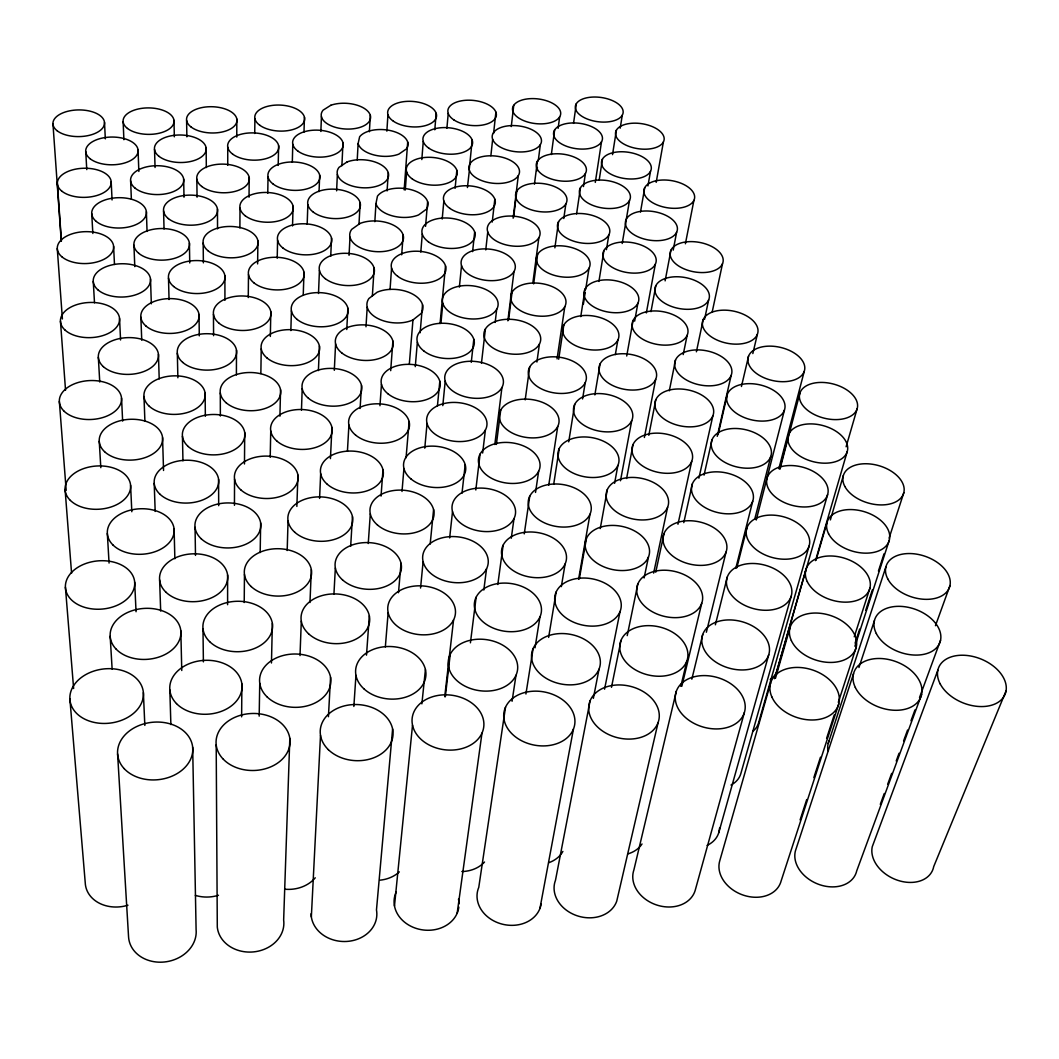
<?xml version="1.0" encoding="UTF-8"?>
<svg xmlns="http://www.w3.org/2000/svg" width="1059" height="1059" viewBox="0 0 1059 1059"><rect width="100%" height="100%" fill="white"/><g stroke="black" fill="none" stroke-linecap="round" stroke-linejoin="round"><path stroke-width="1.5" d="M227.606 604.689L227.606 574.997M227.738 165.336L227.738 147.135M234.449 505.302L234.542 479.025M236.766 137.088L236.832 119.058M236.395 374.952L236.501 350.225M239.89 227.923L239.996 208.146M241.624 716.837L241.889 683.915M244.47 463.974L244.735 432.628M244.219 602.518L244.457 574.494M249.024 197.239L249.209 177.449M248.269 297.566L248.481 274.585M254.729 133.487L254.901 118.608M257.615 263.916L257.919 240.909M260.858 373.562L261.229 348.888M260.183 552.546L260.66 522.947M267.755 193.347L268.033 176.879M259.177 716.136L259.746 683.24M270.336 336.458L270.813 311.717M270.204 457.342L270.747 431M278.199 165.416L278.623 145.639M277.206 258.237L277.59 240.194M271.461 662.987L272.362 623.473M279.92 416.213L280.556 389.765M292.31 162.331L292.787 144.236M292.536 225.951L293.078 206.253M290.854 330.58L291.41 310.817M287.188 550.521L288.048 520.975M303.986 132.11L304.449 117.284M303.231 295.342L303.999 272.256M296.864 506.427L297.923 475.067M307.176 224.323L307.851 204.652M289.822 738.308L283.653 920.046A33.385 28.103 -4.2 0 1 253.869 951.869A33.385 28.103 -4.2 0 1 217.294 927.128L216.195 744.848M301.471 410.111L302.199 388.653M300.001 655.6L301.312 621.077M320.864 131.475L321.433 116.689M319.05 191.6L319.686 175.198M318.507 293.475L319.434 270.416M318.415 370.571L319.434 345.989M309.969 602.518L311.346 569.676M319.58 498.432L320.665 473.704M330.726 256.238L331.533 238.103M336.616 190.832L337.358 174.457M341.898 165.707L342.984 142.766M334.313 370.319L335.584 343.884M330.434 458.613L331.944 427.452M311.346 916.895L320.506 735.409M349.046 255.312L349.999 237.203M346.756 329.548L347.882 308.222M333.929 594.258L335.346 568.021M357.227 159.922L358.114 143.547L359.636 136.77A25.138 13.33 4.3 0 1 392.002 130.972A25.138 13.33 4.3 0 1 406.431 148.909L398.819 154.151A25.138 13.33 4.3 0 1 373.853 154.918A25.138 13.33 4.3 0 1 358.114 143.547M328.422 716.718L330.554 677.363M358.975 224.217L360.179 202.798M347.431 451.24L348.914 425.03M369.379 131.753L370.332 115.378M350.661 546.365L352.462 516.66M360.1 408.483L361.503 385.463M365.99 326.781L367.208 307.136M374.833 221.688L375.958 203.58L377.454 196.167A26.237 14.535 4.6 0 1 411.104 189.693A26.237 14.535 4.6 0 1 426.42 209.192L418.557 214.951A26.237 14.535 4.6 0 1 392.545 215.917A26.237 14.535 4.6 0 1 375.958 203.58M372.358 296.004L374.118 268.112M386.866 131.157L387.938 114.65M387.078 190.924L388.296 172.802M353.852 706.446L355.956 675.338M368.254 543.519L370.306 513.853M379.956 405.729L381.465 384.377M390.056 289.478L391.565 268.179M366.493 655.15L369.339 615.835M381.041 496.089L382.974 469.812M390.692 370.663L392.889 341.051M404.167 189.839L407.702 142.091M405.279 190.011L406.616 171.929M401.679 254.822L403.161 235.138M421.813 159.578L423.256 141.482M385.344 646.943L388.15 612.579M409.33 364.137L412.957 319.937L421.191 313.411A28.209 16.825 4.4 0 0 411.263 293.396A28.209 16.825 4.4 0 0 377.203 292.178L368.863 298.545A28.209 16.825 4.5 0 0 378.5 318.852A28.209 16.825 4.5 0 0 412.97 319.95M420.794 252.095L422.289 234.079M402.01 491.455L403.929 468.502M406.06 457.779L409.118 421.548M425.559 226.335L427.624 201.739M434.786 129.807L436.176 113.366M415.274 366.652L417.365 342.11M420.132 332.778L422.528 304.78M398.488 592.696L401.03 563.282M392.611 729.016L376.474 909.946A32.882 27.733 2.1 0 1 346.637 941.451A32.882 27.733 2.1 0 1 311.081 913.732M446.898 128.218L448.222 113.432M442.199 219.028L443.84 201.011M424.765 448.169L427.055 423.481M440.067 323.551L445.508 265.915M440.954 323.048L442.821 303.311M455.118 188.317L456.826 170.3M437.446 405.769L439.816 381.24M420.555 588.036L423.11 561.68M442.794 405.623L445.217 381.134M430.166 544.101L433.594 509.617M394.478 906.001L412.52 725.203M467.429 187.536L469.375 170.314M469.243 169.519L472.195 140.053M459.368 287.121L461.525 265.73M421.879 703.851L425.427 669.579M472.605 251.618L474.67 232.053M490.873 155.713L492.647 139.364M449.651 537.906L452.511 511.669M493.587 133.434L495.903 112.161M471.268 362.324L473.797 339.304M485.763 249.924L487.749 232M492.236 222.033L494.805 199.198M461.989 493.256L465.205 464.676M481.448 363.343L485.379 329.058M444.727 696.65L453.556 620.005A33.967 24.41 5.6 0 0 415.446 585.984A33.967 24.41 5.6 0 0 395.854 625.009A33.967 24.41 5.6 0 0 453.556 620.005M445.323 696.769L450.221 654.383M511.272 126.564L513.734 105.37M495.149 322.465L496.697 309.334A27.984 16.573 6.1 0 0 464.702 285.559A27.984 16.573 6.1 0 0 449.373 311.836A27.984 16.573 6.1 0 0 496.697 309.334M475.809 489.986L480.058 454.126M482.639 453.014L485.393 430.047A30.301 19.433 6.1 0 0 450.922 402.513A30.301 19.433 6.1 0 0 434.097 433.435A30.301 19.433 6.1 0 0 485.393 430.047M513.138 218.194L518.275 175.728A25.403 13.661 6.2 0 0 488.967 155.819A25.403 13.661 6.2 0 0 475.412 177.369A25.403 13.661 6.2 0 0 518.275 175.728M513.628 217.32L516.805 191.07M507.857 320.824L513.972 271.581A27.23 15.7 6.3 0 0 482.6 248.944A27.23 15.7 6.3 0 0 467.999 273.818A27.23 15.7 6.3 0 0 513.972 271.581M508.598 320.017L512.053 292.258M494.805 444.502L501.94 387.501A29.453 18.36 6.4 0 0 468.184 361.344A29.453 18.36 6.4 0 0 452.153 390.559A29.453 18.36 6.4 0 0 501.94 387.501M470.421 642.813L476.14 597.21M496.38 444.449L500.708 410.111M534.451 184.173L537.39 161.206M536.992 170.751L537.403 167.481M538.237 160.955L540.342 144.646A24.781 12.986 6.5 0 0 511.484 125.597A24.781 12.986 6.5 0 0 498.643 146.089A24.781 12.986 6.5 0 0 540.342 144.646M483.817 590.022L486.531 568.868A32.935 22.941 6.5 0 0 449.042 536.714A32.935 22.941 6.5 0 0 430.788 573.409A32.935 22.941 6.5 0 0 486.531 568.868M532.809 283.216L538.859 237.693A26.541 14.905 6.7 0 0 507.963 216.076A26.541 14.905 6.7 0 0 494.182 239.705A26.541 14.905 6.7 0 0 538.859 237.693M533.657 283.865L537.575 254.478M551.342 154.548L554.625 129.979M558.119 128.311L559.655 116.9A24.211 12.39 6.8 0 0 531.221 98.619A24.211 12.39 6.8 0 0 518.989 118.198A24.211 12.39 6.8 0 0 559.655 116.9M497.809 584.515L503.144 545.186M525.198 399.878L529.659 367.129M457.17 913.229L481.977 733.132A36.059 27.508 7.1 0 0 441.007 695.035A36.059 27.508 7.1 0 0 420.9 739.222A36.059 27.508 7.1 0 0 481.977 733.132M511.272 538.237L513.999 518.606A31.929 21.564 7.1 0 0 477.212 488.212A31.929 21.564 7.1 0 0 460.109 522.709A31.929 21.564 7.1 0 0 513.999 518.606M536.913 362.032L539.415 344.096A28.567 17.262 7.1 0 0 506.149 319.341A28.567 17.262 7.1 0 0 491.323 346.822A28.567 17.262 7.1 0 0 539.415 344.096M554.876 247.846L558.543 221.715M573.541 123.387L576.308 103.729M563.785 218.498L565.863 203.884A25.853 14.124 7.1 0 0 535.43 183.26A25.853 14.124 7.1 0 0 522.484 205.671A25.853 14.124 7.1 0 0 565.863 203.884M524.271 533.882L529.712 496.353M535.523 492.448L538.647 471.295A30.989 20.293 7.6 0 0 502.575 442.516A30.989 20.293 7.6 0 0 486.491 474.988A30.989 20.293 7.6 0 0 538.647 471.295M576.586 213.918L580.438 187.814M557.06 358.882L564.804 306.66A27.825 16.348 7.5 0 0 532.081 283.071A27.825 16.348 7.5 0 0 518.129 309.122A27.825 16.348 7.5 0 0 564.804 306.66M505.5 707.253L478.761 887.402A32.445 26.819 12.5 0 0 501.834 924.044A32.445 26.819 12.5 0 0 541.149 903.976M583.469 186.543L585.402 173.544A25.257 13.463 7.4 0 0 555.432 153.793A25.257 13.463 7.4 0 0 543.135 175.159A25.257 13.463 7.4 0 0 585.402 173.544M558.702 359.213L563.785 325.126M512.066 701.257L515.998 675.271A34.907 25.747 8.1 0 0 475.769 639.384A34.907 25.747 8.1 0 0 457.104 680.791A34.907 25.747 8.1 0 0 515.998 675.271M548.734 485.274L557.736 426.499A30.115 19.141 7.8 0 0 522.418 399.203A30.115 19.141 7.8 0 0 507.182 429.835A30.115 19.141 7.8 0 0 557.736 426.499M595.29 182.4L601.512 141.84A24.622 12.787 7.5 0 0 572.112 122.963A24.622 12.787 7.5 0 0 560.383 143.256A24.622 12.787 7.5 0 0 601.512 141.84M599.156 180.348L602.439 159.141M553.711 484.188L559.258 448.513M580.756 316.628L585.071 289.014M583.39 304.145L584.144 299.26M584.661 295.99L585.177 292.721M585.68 289.464L589.003 268.245A27.057 15.435 7.8 0 0 556.862 245.834A27.057 15.435 7.8 0 0 543.744 270.442A27.057 15.435 7.8 0 0 589.003 268.245M525.926 694.016L533.127 648.545M612.512 154.627L616.404 130.164M535.02 647.83L539.931 616.987A33.769 24.066 8.5 0 0 500.629 583.244A33.769 24.066 8.5 0 0 483.129 621.937A33.769 24.066 8.5 0 0 539.931 616.987M568.723 441.855L574.693 404.445M620.203 128.165L622.282 115.179A24.079 12.218 7.7 0 0 593.278 97.044A24.079 12.218 7.7 0 0 582.146 116.464A24.079 12.218 7.7 0 0 622.282 115.179M598.917 281.442L603.908 250.599M606.436 249.659L608.819 234.966A26.396 14.68 8 0 0 577.221 213.534A26.396 14.68 8 0 0 564.791 236.938A26.396 14.68 8 0 0 608.819 234.966M582.569 398.952L585.203 382.749A29.242 18.029 8.3 0 0 550.521 356.883A29.242 18.029 8.3 0 0 536.278 385.754A29.242 18.029 8.3 0 0 585.203 382.749M548.628 637.412L556.134 592.007M561.336 586.633L565.122 563.957A32.723 22.57 8.9 0 0 526.641 532.121A32.723 22.57 8.9 0 0 510.253 568.431A32.723 22.57 8.9 0 0 565.122 563.957M594.854 394.914L600.056 363.952M622.202 243.491L629.496 200.522A25.707 13.899 8.2 0 0 598.467 180.083A25.707 13.899 8.2 0 0 586.726 202.282A25.707 13.899 8.2 0 0 629.496 200.522M615.332 354.606L617.874 340.018A28.394 16.944 8.7 0 0 583.774 315.516A28.394 16.944 8.7 0 0 570.576 342.706A28.394 16.944 8.7 0 0 617.874 340.018M640.483 212.078L644.719 187.721M578.571 579.339L589.995 514.224A31.757 21.206 9.2 0 0 552.282 484.109A31.757 21.206 9.2 0 0 536.926 518.261A31.757 21.206 9.2 0 0 589.995 514.224M647.936 185.921L650.491 171.373A25.125 13.264 8.4 0 0 619.912 151.781A25.125 13.264 8.4 0 0 608.793 172.974A25.125 13.264 8.4 0 0 650.491 171.373M579.339 578.849L586.434 538.449M656.183 182.347L663.397 141.959A24.542 12.642 8.5 0 0 633.375 123.188A24.542 12.642 8.5 0 0 622.732 143.389A24.542 12.642 8.5 0 0 663.397 141.959M626.716 356.009L633.083 320.506M634.659 321.142L637.875 303.284A27.666 16.07 8.9 0 0 604.385 279.92A27.666 16.07 8.9 0 0 591.915 305.707A27.666 16.07 8.9 0 0 637.875 303.284M600.254 528.573L607.323 489.615M614.591 483.301L617.874 465.497A30.79 19.909 9.6 0 0 580.914 437.049A30.79 19.909 9.6 0 0 566.605 469.124A30.79 19.909 9.6 0 0 617.874 465.497M646.347 312.935L655.336 264.234A26.899 15.17 9 0 0 622.56 242.048A26.899 15.17 9 0 0 610.752 266.405A26.899 15.17 9 0 0 655.336 264.234M650.967 311.664L655.799 285.811M539.944 908.45L573.435 729.121A35.9 27.044 10.7 0 0 531.128 691.368A35.9 27.044 10.7 0 0 513.39 735.145A35.9 27.044 10.7 0 0 573.435 729.121M620.481 480.746L631.733 420.648A29.93 18.771 9.5 0 0 595.621 393.67A29.93 18.771 9.5 0 0 582.013 423.918A29.93 18.771 9.5 0 0 631.733 420.648M626.597 478.483L633.03 444.581M665.118 280.873L670.956 250.162M673.206 250.123L676.622 232.265A26.263 14.442 9.2 0 0 644.362 211.019A26.263 14.442 9.2 0 0 633.216 234.224A26.263 14.442 9.2 0 0 676.622 232.265M590.088 700.846L555.485 880.281A32.379 26.276 16.3 0 0 576.97 915.717A32.379 26.276 16.3 0 0 616.748 901.116L658.129 722.476A35.768 26.475 13.7 0 0 614.683 685.147A35.768 26.475 13.7 0 0 599.116 728.407A35.768 26.475 13.7 0 0 658.129 722.476M593.358 698.344L599.01 669.235A34.735 25.27 10.9 0 0 557.669 633.732A34.735 25.27 10.9 0 0 541.109 674.662A34.735 25.27 10.9 0 0 599.01 669.235M644.375 437.513L655.667 379.453A29.109 17.738 9.8 0 0 620.203 353.812A29.109 17.738 9.8 0 0 607.442 382.405A29.109 17.738 9.8 0 0 655.667 379.453M685.398 243.782L693.91 200.363A25.641 13.727 9.3 0 0 662.206 180.03A25.641 13.727 9.3 0 0 651.642 202.11A25.641 13.727 9.3 0 0 693.91 200.363M648.81 435.289L655.799 399.693M604.57 689.184L620.031 611.586A33.61 23.629 10.9 0 0 579.697 578.188A33.61 23.629 10.9 0 0 564.156 616.47A33.61 23.629 10.9 0 0 620.031 611.586M669.301 390.811L675.51 360.02M611.48 687.304L620.984 640.43M683.201 354.593L687.172 335.24A28.249 16.626 10.1 0 0 652.37 311.002A28.249 16.626 10.1 0 0 640.602 337.874A28.249 16.626 10.1 0 0 687.172 335.24M627.219 635.638L637.822 583.986M644.11 577.962L648.465 557.008A32.551 22.093 11.2 0 0 608.978 525.555A32.551 22.093 11.2 0 0 594.576 561.389A32.551 22.093 11.2 0 0 648.465 557.008M696.398 351.8L703.163 319.672M704.553 319.341L708.643 299.962A27.547 15.779 10.2 0 0 674.437 276.809A27.547 15.779 10.2 0 0 663.371 302.358A27.547 15.779 10.2 0 0 708.643 299.962M653.641 573.091L667.607 507.274A31.571 20.756 11.2 0 0 629.033 477.543A31.571 20.756 11.2 0 0 615.464 511.232A31.571 20.756 11.2 0 0 667.607 507.274M655.746 572.231L663.98 533.63M712.151 312.206L722.503 263.731A26.846 14.972 10.2 0 0 689.012 241.664A26.846 14.972 10.2 0 0 678.475 265.888A26.846 14.972 10.2 0 0 722.503 263.731M677.959 524.258L691.712 461.42A30.685 19.552 11.3 0 0 653.893 433.237A30.685 19.552 11.3 0 0 641.224 465.007A30.685 19.552 11.3 0 0 691.712 461.42M683.783 522.63L692.374 483.87M698.9 478.165L712.892 415.737A29.784 18.387 11.3 0 0 675.88 389.063A29.784 18.387 11.3 0 0 664.019 418.954A29.784 18.387 11.3 0 0 712.892 415.737M704.036 475.12L712.032 439.789M717.247 436.321L731.173 375.363A29.003 17.394 11.3 0 0 694.903 349.973A29.003 17.394 11.3 0 0 683.717 378.275A29.003 17.394 11.3 0 0 731.173 375.363M718.161 434.481L727.361 394.252M741.446 386.495L748.554 356.142M752.83 353.574L757.37 334.313A28.196 16.375 11.4 0 0 721.788 310.221A28.196 16.375 11.4 0 0 711.423 336.934A28.196 16.375 11.4 0 0 757.37 334.313M676.317 691.262L633.878 869.982A32.313 25.615 19.3 0 0 656.434 904.916A32.313 25.615 19.3 0 0 695.141 890.553L744.358 712.601A35.662 25.773 16.2 0 0 699.84 675.801A35.662 25.773 16.2 0 0 686.484 718.399A35.662 25.773 16.2 0 0 744.358 712.601M680.805 686.391L686.907 660.856A34.576 24.661 13.6 0 0 644.468 625.829A34.576 24.661 13.6 0 0 630.118 666.177A34.576 24.661 13.6 0 0 686.907 660.856M681.837 686.258L701.72 603.326A33.451 23.073 13.2 0 0 660.419 570.377A33.451 23.073 13.2 0 0 646.864 608.104A33.451 23.073 13.2 0 0 701.72 603.326M691.831 679.176L702.726 634.513M706.366 632.236L726.077 552.017A32.458 21.643 13.1 0 0 685.663 520.882A32.458 21.643 13.1 0 0 673.061 556.332A32.458 21.643 13.1 0 0 726.077 552.017M715.368 624.784L727.268 577.036M735.767 568.392L752.697 501.331A31.466 20.28 13.1 0 0 713.144 471.957A31.466 20.28 13.1 0 0 701.495 505.222A31.466 20.28 13.1 0 0 752.697 501.331M736.826 567.823L746.952 527.819M754.789 518.963L770.78 456.455A30.592 19.128 13 0 0 732.073 428.577A30.592 19.128 13 0 0 721.126 459.977A30.592 19.128 13 0 0 770.78 456.455M756.245 519.995L784.428 410.111A29.678 17.99 12.7 0 0 746.688 383.742A29.678 17.99 12.7 0 0 736.349 413.275A29.678 17.99 12.7 0 0 784.428 410.111M778.842 468.7L804.244 371.352A28.924 17.037 12.6 0 0 767.219 346.214A28.924 17.037 12.6 0 0 757.529 374.211A28.924 17.037 12.6 0 0 804.244 371.352M779.689 468.634L788.452 435.09M780.006 469.137L799.929 392.955M718.743 832.745L768.741 654.74A34.523 24.092 15.8 0 0 725.256 620.097A34.523 24.092 15.8 0 0 712.906 659.969A34.523 24.092 15.8 0 0 768.741 654.74M791.219 596.151A33.385 22.477 15.4 0 1 737.408 600.837A33.385 22.477 15.4 0 1 748.845 563.626A33.385 22.477 15.4 0 1 791.219 596.151L740.757 773.877A30.42 22.636 17.7 0 1 731.014 785.037M809.102 545.994A32.392 21.127 15 0 1 757.013 550.243A32.392 21.127 15 0 1 767.722 515.23A32.392 21.127 15 0 1 809.102 545.994L758.469 723.204A29.586 21.405 17.1 0 1 752.883 731.306M770.674 682.843L719.776 860.742A32.339 24.913 21.9 0 0 743.511 895.212A32.339 24.913 21.9 0 0 781.092 881.075L838.754 703.904M774.553 678.673L805.978 569.358M827.609 494.659A31.386 19.803 14.6 0 1 777.28 498.471A31.386 19.803 14.6 0 1 787.261 465.642A31.386 19.803 14.6 0 1 827.609 494.659L776.896 671.049A28.739 20.174 16.5 0 1 770.224 679.626M775.466 678.263L790.093 627.457M846.115 446.766L857.141 408.721A29.692 17.685 14 0 0 818.567 382.511A29.692 17.685 14 0 0 809.711 411.845A29.692 17.685 14 0 0 857.141 408.721M815.509 560.635L847.226 451.584A30.539 18.705 14.4 0 0 807.699 423.997A30.539 18.705 14.4 0 0 798.393 455.052A30.539 18.705 14.4 0 0 847.226 451.584M816.105 559.999L827.132 522.113M830.375 519.916L843.348 475.544M854.256 636.777L869.889 588.235M855.103 643.17L859.67 629.059M865.759 610.249L872.351 589.863M878.441 571.053L884.027 553.817M889.097 538.144L903.817 492.687M854.917 646.228L889.322 540.103M800.101 819.931L806.72 799.545M813.855 777.584L820.487 757.198M826.602 738.388L834.24 714.865M838.318 702.316L856.162 647.433M828.204 743.431L885.92 566.803M853.554 673.683L795.428 850.854A32.366 24.238 23.6 0 0 820.143 884.861A32.366 24.238 23.6 0 0 856.705 870.922L921.608 694.466M858.942 667.541L874.443 620.548M935.454 625.71L949.989 585.548M880.307 804.324L884.278 793.495M887.694 784.216L891.665 773.374M896.218 760.997L899.051 753.267M903.605 740.876L907.576 730.048M910.992 720.769L914.963 709.927M919.516 697.55L940.538 640.298M937.824 670.281L872.272 846.684A32.525 23.682 25.2 0 0 898.045 880.413A32.525 23.682 25.2 0 0 933.707 866.606L1006.05 690.892M69.868 698.728L85.25 882.888A33.358 26.925 -10.2 0 0 127.967 905.22M65.406 587.149L73.627 688.509M65.076 489.39L71.575 573.237M59.344 401.467L66.188 490.41M60.456 321.208L65.539 390.242M57.265 248.547L62.402 318.944M57.371 183.538L61.435 241.042M52.95 123.81L61.237 240.843M99.242 441.272L100.817 467.668M117.589 753.902L128.563 936.924A33.994 28.341 -9.8 0 0 164.582 961.969A33.994 28.341 -9.8 0 0 196.1 929.696L192.672 747.244M110.162 636.26L112.135 669.156M91.723 213.666L92.848 233.483M98.328 357.28L99.758 382.021M85.726 151.556L86.772 169.612M93.258 281.429L94.503 302.795M107.33 533.471L109.064 563.057M113.604 246.363L114.478 264.459M104.51 122.447L105.331 138.861M119.548 318.494L120.567 339.965M111.195 181.777L112.069 199.952M121.547 398.131L122.645 421.098M130.601 485.3L131.819 511.735M134.678 582.159A34.735 24.185 -4.8 0 1 84.402 607.27A34.735 24.185 -4.8 0 1 81.106 565.506A34.735 24.185 -4.8 0 1 134.678 582.159L136.042 611.745M143.375 692.626A36.893 27.256 -6.4 0 1 90.134 721.325A36.893 27.256 -6.4 0 1 86.428 674.239A36.893 27.256 -6.4 0 1 143.375 692.626L144.831 725.402M123.135 121.679L123.89 139.709M133.937 245.251L134.784 266.616M130.628 180.864L131.356 198.999M143.971 396.529L144.911 421.323M140.86 317.157L141.747 340.257M138.054 150.007L138.848 171.465M159.618 579.882L160.677 611.069M146.38 211.721L147.055 231.458M154.204 483.394L155.183 511.444M150.51 279.007L151.331 303.801M169.824 689.886L170.883 724.581M158.44 354.302L159.207 378.937M154.521 149.372L155.064 167.507M162.556 437.605L163.549 470.474M168.5 278.067L169.043 299.525M174.1 528.997L174.867 558.742M163.563 210.953L164.052 229.022M180.824 630.807L181.764 670.506M177.33 353.163L177.872 377.759M182.439 436.242L182.955 460.85M173.98 120.329L174.338 136.81M183.67 179.143L184.001 197.212M195.055 527.342L195.491 555.406M189.415 243.093L189.733 262.923M186.596 120.395L186.874 136.849M199.026 314.497L199.291 335.849M202.984 628.821L203.394 661.862M196.828 179.143L197.067 197.199M203.169 243.04L203.381 262.831M206.148 147.863L206.32 167.56M205.128 393.246L205.353 416.293M213.455 314.351L213.587 335.69M218.578 479.383L218.683 505.673M217.466 209.033L217.545 228.85M220.298 393.008L220.365 416.028M224.905 275.697L224.932 300.346M315.251 877.805A32.26 26.475 -0.9 0 1 284.805 889.216M484.519 862.039A31.624 25.654 8.8 0 1 461.83 871.557M458.825 907.113A32.564 27.243 7.6 0 1 418.967 929.193A32.564 27.243 7.6 0 1 396.198 892.009M458.468 899.184A32.564 27.243 7.6 0 1 459.01 903.883M218.472 895.279A32.71 26.713 -5.5 0 1 195.346 895.371M399.322 871.888A31.876 26.104 4.1 0 1 380.128 880.161M719.538 828.098A31.373 24.105 18.5 0 1 707.108 845.373M827.966 750.699A30.486 21.63 21.2 0 1 829.316 740.466M642.019 843.97A31.386 24.635 15.9 0 1 628.08 853.832M562.885 851.41A31.492 25.217 12.5 0 1 548.774 862.701M359.967 223.475L351.667 229.393A26.938 15.316 4.1 0 0 375.746 251.618A26.938 15.316 4.1 0 0 402.168 232.768A26.938 15.316 4.1 0 0 359.967 223.475M347.034 161.961L339.039 167.335A25.787 14.005 3.9 0 0 361.887 187.734A25.787 14.005 3.9 0 0 387.356 170.631A25.787 14.005 3.9 0 0 347.034 161.961M330.858 105.251L323.114 110.149A24.728 12.854 3.6 0 0 344.824 128.973A24.728 12.854 3.6 0 0 369.459 113.379A24.728 12.854 3.6 0 0 330.858 105.251M844.844 486.452A31.426 19.419 16.1 0 0 897.291 501.013A31.426 19.419 16.1 0 0 878.441 465.55A31.426 19.419 16.1 0 0 844.844 486.452M828.562 533.696A32.379 20.611 16.5 0 0 882.504 548.972A32.379 20.611 16.5 0 0 863.403 511.418A32.379 20.611 16.5 0 0 828.562 533.696M887.799 578.982A33.411 21.418 18.5 0 0 943.37 594.88A33.411 21.418 18.5 0 0 922.495 555.459A33.411 21.418 18.5 0 0 887.799 578.982M876.322 633.534A34.55 22.808 19.4 0 0 933.641 650.279A34.55 22.808 19.4 0 0 912.302 608.329A34.55 22.808 19.4 0 0 876.322 633.534M940.233 683.982A35.807 23.695 21.6 0 0 999.392 701.442A35.807 23.695 21.6 0 0 976.014 657.282A35.807 23.695 21.6 0 0 940.233 683.982M855.341 687.503A35.649 24.291 20.2 0 0 914.367 705.109A35.649 24.291 20.2 0 0 892.803 660.564A35.649 24.291 20.2 0 0 855.341 687.503M791.364 640.616A34.51 23.457 17.8 0 0 848.683 657.546A34.51 23.457 17.8 0 0 829.078 615.054A34.51 23.457 17.8 0 0 791.364 640.616M807.302 581.643A33.332 21.895 17 0 0 862.754 597.647A33.332 21.895 17 0 0 843.507 557.908A33.332 21.895 17 0 0 807.302 581.643M771.839 696.888A35.649 25.019 18.5 0 0 830.918 714.719A35.649 25.019 18.5 0 0 811.101 669.513A35.649 25.019 18.5 0 0 771.839 696.888M453.914 119.932A24.37 12.562 5.7 0 0 495.122 118.621A24.37 12.562 5.7 0 0 467.284 100.208A24.37 12.562 5.7 0 0 453.914 119.932M393.379 121.203A24.516 12.708 4.7 0 0 435.09 119.879A24.516 12.708 4.7 0 0 407.821 101.333A24.516 12.708 4.7 0 0 393.379 121.203M428.974 148.273A24.953 13.171 5.4 0 0 471.268 146.804A24.953 13.171 5.4 0 0 443.072 127.61A24.953 13.171 5.4 0 0 428.974 148.273M297.95 151.133A25.337 13.463 3.1 0 0 341.369 149.623A25.337 13.463 3.1 0 0 314.444 130.151A25.337 13.463 3.1 0 0 297.95 151.133M259.786 125.266A24.953 12.999 2.5 0 0 302.662 123.903A24.953 12.999 2.5 0 0 276.664 105.066A24.953 12.999 2.5 0 0 259.786 125.266M191.202 127.093A25.217 13.132 1.4 0 0 234.674 125.717A25.217 13.132 1.4 0 0 209.338 106.734A25.217 13.132 1.4 0 0 191.202 127.093M232.623 154.098A25.588 13.621 2 0 0 276.651 152.562A25.588 13.621 2 0 0 250.348 132.918A25.588 13.621 2 0 0 232.623 154.098M159.088 156.401A25.879 13.754 0.8 0 0 203.765 154.839A25.879 13.754 0.8 0 0 178.203 135.023A25.879 13.754 0.8 0 0 159.088 156.401M127.464 128.443A25.469 13.238 0.4 0 0 171.479 127.04A25.469 13.238 0.4 0 0 146.791 107.925A25.469 13.238 0.4 0 0 127.464 128.443M56.974 130.628A25.8 13.343 -0.7 0 0 101.611 129.211A25.8 13.343 -0.7 0 0 77.638 109.937A25.8 13.343 -0.7 0 0 56.974 130.628M89.989 158.638A26.197 13.873 -0.4 0 0 135.287 157.063A26.197 13.873 -0.4 0 0 110.44 137.074A26.197 13.873 -0.4 0 0 89.989 158.638M412.401 179.037A25.562 13.82 5.1 0 0 455.807 177.382A25.562 13.82 5.1 0 0 427.108 157.328A25.562 13.82 5.1 0 0 412.401 179.037M273.222 184.12A26.025 14.164 2.6 0 0 317.899 182.413A26.025 14.164 2.6 0 0 290.563 162.014A26.025 14.164 2.6 0 0 273.222 184.12M201.7 186.45A26.303 14.323 1.4 0 0 247.025 184.729A26.303 14.323 1.4 0 0 220.418 164.145A26.303 14.323 1.4 0 0 201.7 186.45M135.195 188.224A26.581 14.429 0.2 0 0 181.102 186.477A26.581 14.429 0.2 0 0 155.196 165.747A26.581 14.429 0.2 0 0 135.195 188.224M61.607 190.964A26.938 14.561 -1.1 0 0 108.203 189.19A26.938 14.561 -1.1 0 0 83.065 168.275A26.938 14.561 -1.1 0 0 61.607 190.964M449.916 208.411A26.038 14.349 5.8 0 0 493.971 206.584A26.038 14.349 5.8 0 0 464.226 185.775A26.038 14.349 5.8 0 0 449.916 208.411M313.332 212.157A26.435 14.694 3.3 0 0 358.577 210.291A26.435 14.694 3.3 0 0 330.236 189.177A26.435 14.694 3.3 0 0 313.332 212.157M245.172 215.732A26.713 14.866 2 0 0 291.093 213.825A26.713 14.866 2 0 0 263.426 192.5A26.713 14.866 2 0 0 245.172 215.732M168.394 218.617A27.031 15.038 0.6 0 0 215.03 216.685A27.031 15.038 0.6 0 0 188.171 195.16A27.031 15.038 0.6 0 0 168.394 218.617M96.223 221.397A27.362 15.17 -0.7 0 0 143.534 219.438A27.362 15.17 -0.7 0 0 117.443 197.729A27.362 15.17 -0.7 0 0 96.223 221.397M428.418 241.836A26.713 15.091 5.5 0 0 473.704 239.811A26.713 15.091 5.5 0 0 443.469 218.022A26.713 15.091 5.5 0 0 428.418 241.836M283.071 248.11A27.203 15.501 2.7 0 0 329.733 246.006A27.203 15.501 2.7 0 0 300.994 223.82A27.203 15.501 2.7 0 0 283.071 248.11M208.319 251.023A27.494 15.673 1.2 0 0 255.682 248.891A27.494 15.673 1.2 0 0 227.725 226.507A27.494 15.673 1.2 0 0 208.319 251.023M138.742 253.3A27.799 15.806 -0.1 0 0 186.755 251.142A27.799 15.806 -0.1 0 0 159.565 228.585A27.799 15.806 -0.1 0 0 138.742 253.3M61.726 256.675A28.196 15.951 -1.6 0 0 110.48 254.491A28.196 15.951 -1.6 0 0 84.138 231.709A28.196 15.951 -1.6 0 0 61.726 256.675M397.707 276.333A27.428 15.898 4.9 0 0 444.343 274.069A27.428 15.898 4.9 0 0 413.698 251.261A27.428 15.898 4.9 0 0 397.707 276.333M325.245 278.636A27.653 16.097 3.5 0 0 372.53 276.346A27.653 16.097 3.5 0 0 342.679 253.339A27.653 16.097 3.5 0 0 325.245 278.636M253.975 282.899A27.944 16.309 2 0 0 301.987 280.569A27.944 16.309 2 0 0 272.878 257.324A27.944 16.309 2 0 0 253.975 282.899M173.61 286.473A28.289 16.494 0.4 0 0 222.403 284.09A28.289 16.494 0.4 0 0 194.168 260.62A28.289 16.494 0.4 0 0 173.61 286.473M97.997 289.901A28.672 16.653 -1.1 0 0 147.545 287.492A28.672 16.653 -1.1 0 0 120.157 263.797A28.672 16.653 -1.1 0 0 97.997 289.901M297.261 319.514A28.5 17.05 2.8 0 0 346.094 316.932A28.5 17.05 2.8 0 0 315.728 292.681A28.5 17.05 2.8 0 0 297.261 319.514M218.922 323.127A28.818 17.262 1.1 0 0 268.536 320.52A28.818 17.262 1.1 0 0 239.03 296.03A28.818 17.262 1.1 0 0 218.922 323.127M145.97 326.026A29.149 17.407 -0.4 0 0 196.299 323.366A29.149 17.407 -0.4 0 0 167.64 298.678A29.149 17.407 -0.4 0 0 145.97 326.026M423.971 351.085A28.765 17.513 5.6 0 0 472.751 348.318A28.765 17.513 5.6 0 0 440.2 323.326A28.765 17.513 5.6 0 0 423.971 351.085M341.792 352.938A29.003 17.738 3.8 0 0 391.327 350.132A29.003 17.738 3.8 0 0 359.729 324.941A29.003 17.738 3.8 0 0 341.792 352.938M267.08 358.035A29.308 17.99 2.1 0 0 317.409 355.175A29.308 17.99 2.1 0 0 286.618 329.72A29.308 17.99 2.1 0 0 267.08 358.035M182.757 362.43A29.692 18.202 0.2 0 0 233.96 359.517A29.692 18.202 0.2 0 0 204.122 333.784A29.692 18.202 0.2 0 0 182.757 362.43M65.155 330.17A29.586 17.579 -2.1 0 0 116.318 327.469A29.586 17.579 -2.1 0 0 88.572 302.517A29.586 17.579 -2.1 0 0 65.155 330.17M103.358 366.639A30.102 18.387 -1.6 0 0 155.382 363.687A30.102 18.387 -1.6 0 0 126.471 337.689A30.102 18.387 -1.6 0 0 103.358 366.639M388.084 393.882A29.652 18.599 4.9 0 0 438.519 390.784A29.652 18.599 4.9 0 0 405.478 364.415A29.652 18.599 4.9 0 0 388.084 393.882M308.434 398.263A29.943 18.863 2.9 0 0 359.703 395.113A29.943 18.863 2.9 0 0 327.575 368.479A29.943 18.863 2.9 0 0 308.434 398.263M226.097 402.711A30.287 19.102 1 0 0 278.239 399.521A30.287 19.102 1 0 0 247.051 372.596A30.287 19.102 1 0 0 226.097 402.711M149.372 406.338A30.658 19.274 -0.9 0 0 202.295 403.095A30.658 19.274 -0.9 0 0 172.048 375.932A30.658 19.274 -0.9 0 0 149.372 406.338M64.308 411.395A31.148 19.472 -2.8 0 0 118.145 408.086A31.148 19.472 -2.8 0 0 88.916 380.618A31.148 19.472 -2.8 0 0 64.308 411.395M411.064 479.025A31.201 20.598 5.6 0 0 464.014 475.266A31.201 20.598 5.6 0 0 428.842 446.236A31.201 20.598 5.6 0 0 411.064 479.025M355.546 435.037A30.499 19.644 4.1 0 0 407.583 431.622A30.499 19.644 4.1 0 0 374.079 403.903A30.499 19.644 4.1 0 0 355.546 435.037M276.981 441.14A30.843 19.949 2.1 0 0 329.905 437.658A30.843 19.949 2.1 0 0 297.288 409.608A30.843 19.949 2.1 0 0 276.981 441.14M327.363 484.347A31.505 20.915 3.3 0 0 381.227 480.534A31.505 20.915 3.3 0 0 347.048 451.174A31.505 20.915 3.3 0 0 327.363 484.347M377.454 524.973A32.127 21.829 4.8 0 0 432.151 520.843A32.127 21.829 4.8 0 0 396.45 490.224A32.127 21.829 4.8 0 0 377.454 524.973M342.534 579.882A33.239 23.338 3.7 0 0 399.296 575.262A33.239 23.338 3.7 0 0 362.919 542.724A33.239 23.338 3.7 0 0 342.534 579.882M294.759 532.253A32.498 22.199 2.3 0 0 350.45 528.031A32.498 22.199 2.3 0 0 315.728 497.015A32.498 22.199 2.3 0 0 294.759 532.253M240.764 489.801A31.876 21.206 0.9 0 0 295.58 485.909A31.876 21.206 0.9 0 0 262.46 456.217A31.876 21.206 0.9 0 0 240.764 489.801M188.211 446.501A31.267 20.2 -0.2 0 0 242.101 442.966A31.267 20.2 -0.2 0 0 210.542 414.585A31.267 20.2 -0.2 0 0 188.211 446.501M104.563 451.663A31.73 20.412 -2.3 0 0 159.366 448.05A31.73 20.412 -2.3 0 0 128.841 419.364A31.73 20.412 -2.3 0 0 104.563 451.663M160.002 494.275A32.286 21.418 -1.3 0 0 215.692 490.343A32.286 21.418 -1.3 0 0 183.591 460.347A32.286 21.418 -1.3 0 0 160.002 494.275M201.236 538.779A32.948 22.504 -0.4 0 0 257.999 534.464A32.948 22.504 -0.4 0 0 224.455 503.065A32.948 22.504 -0.4 0 0 201.236 538.779M251.129 586.514A33.65 23.682 0.8 0 0 308.963 581.815A33.65 23.682 0.8 0 0 273.752 548.866A33.65 23.682 0.8 0 0 251.129 586.514M308.526 633.706A34.351 24.847 2.6 0 0 367.327 628.583A34.351 24.847 2.6 0 0 330.315 594.086A34.351 24.847 2.6 0 0 308.526 633.706M363.753 688.681A35.225 26.237 4.6 0 0 423.785 683.068A35.225 26.237 4.6 0 0 384.774 646.705A35.225 26.237 4.6 0 0 363.753 688.681M328.343 749.653A36.456 28.063 3.2 0 0 390.665 743.418A36.456 28.063 3.2 0 0 350.913 704.751A36.456 28.063 3.2 0 0 328.343 749.653M266.961 696.769A35.662 26.674 0.8 0 0 328.184 691.05A35.662 26.674 0.8 0 0 290.484 654.21A35.662 26.674 0.8 0 0 266.961 696.769M209.629 641.622A34.854 25.231 -0.9 0 0 269.635 636.406A34.854 25.231 -0.9 0 0 233.92 601.446A34.854 25.231 -0.9 0 0 209.629 641.622M223.383 759.316A37.012 28.514 -1.4 0 0 287.042 752.949A37.012 28.514 -1.4 0 0 248.772 713.7A37.012 28.514 -1.4 0 0 223.383 759.316M176.482 703.586A36.178 26.978 -2.7 0 0 238.818 697.762A36.178 26.978 -2.7 0 0 202.388 660.498A36.178 26.978 -2.7 0 0 176.482 703.586M124.141 768.596A37.687 28.845 -5.6 0 0 189.098 762.096A37.687 28.845 -5.6 0 0 152.244 722.291A37.687 28.845 -5.6 0 0 124.141 768.596M116.238 649.233A35.437 25.509 -4.1 0 0 177.382 643.912A35.437 25.509 -4.1 0 0 142.939 608.501A35.437 25.509 -4.1 0 0 116.238 649.233M165.8 592.047A34.113 23.933 -1.9 0 0 224.614 587.255A34.113 23.933 -1.9 0 0 190.541 553.963A34.113 23.933 -1.9 0 0 165.8 592.047M113.022 545.041A33.464 22.755 -3 0 0 170.803 540.659A33.464 22.755 -3 0 0 138.385 508.876A33.464 22.755 -3 0 0 113.022 545.041M70.371 500.417A32.829 21.643 -3.6 0 0 127.08 496.393A32.829 21.643 -3.6 0 0 96.117 466.039A32.829 21.643 -3.6 0 0 70.371 500.417"/></g></svg>
